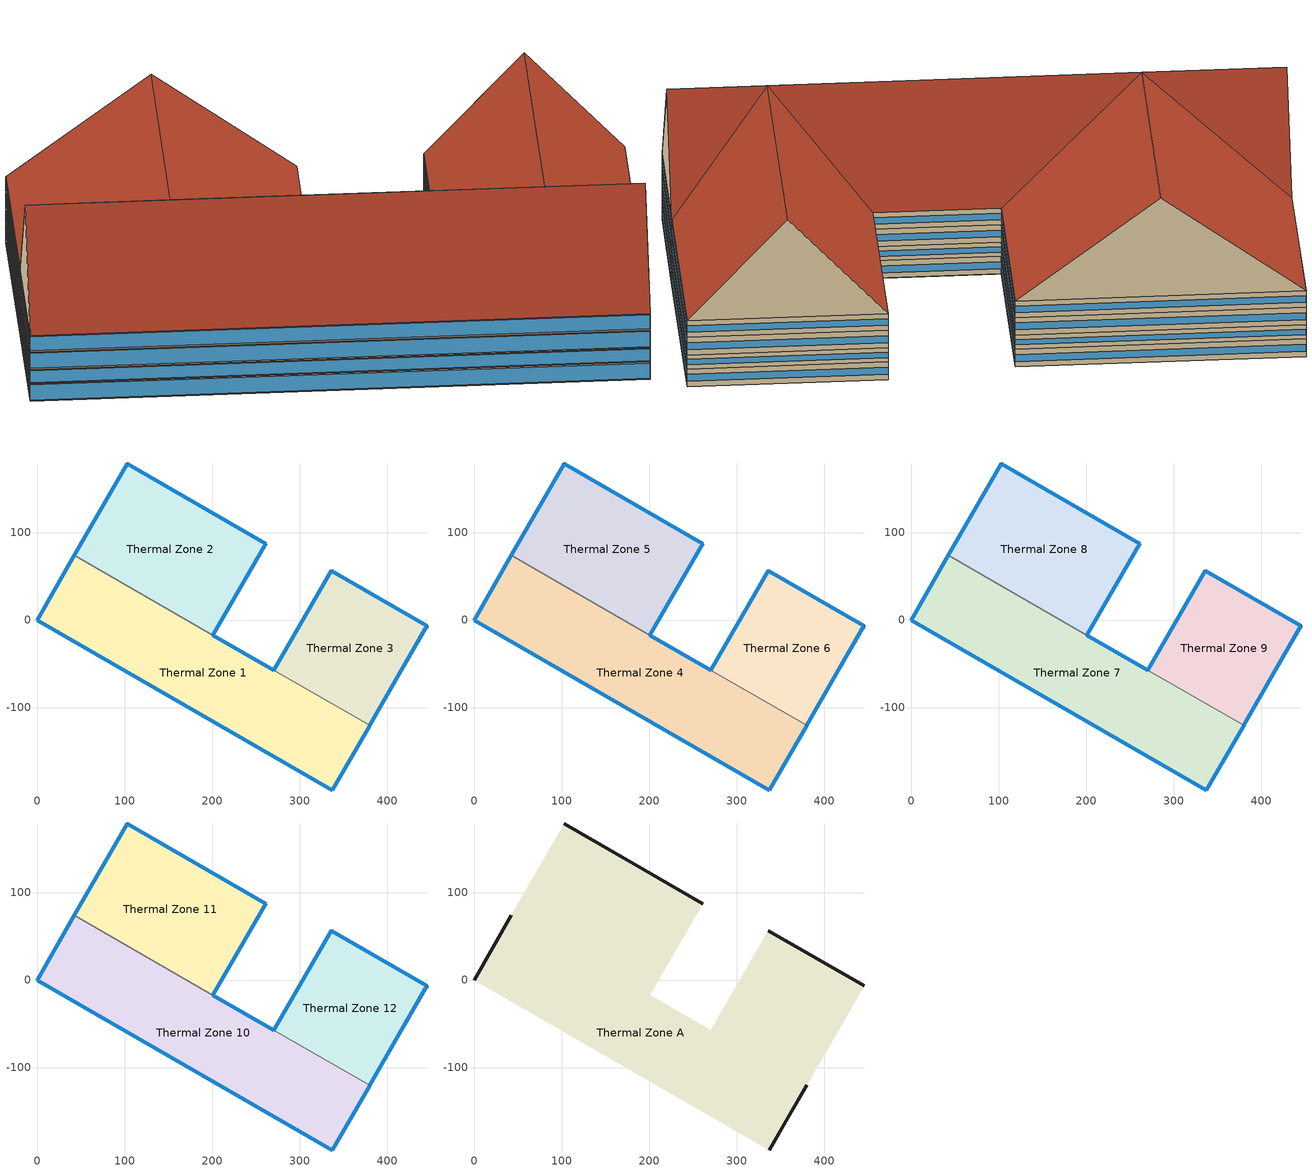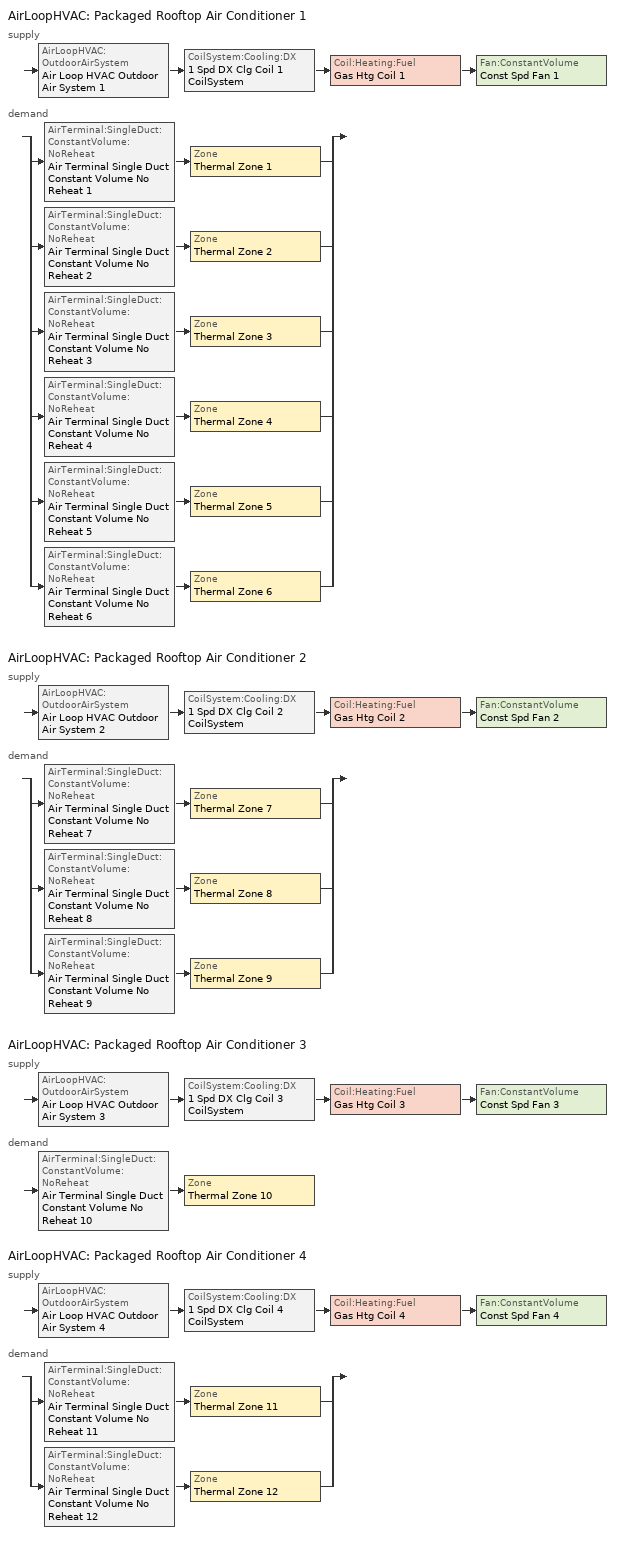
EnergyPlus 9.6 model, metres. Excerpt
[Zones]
Thermal Zone 1
 floor ground (ExtSlabCarpet): 0,0 337.17,-194.66 379.98,-120.52 42.81,74.15 z0
 wall outside (Ext Wall): 42.81,74.15 0,0 337.17,-194.66 379.98,-120.52 / 270.72,-57.44 201.01,-17.19 z0:12.61
 wall to Thermal Zone 2 (Interior Wall): 201.01,-17.19 42.81,74.15 z0:12.61
 wall to Thermal Zone 3 (Interior Wall): 379.98,-120.52 270.72,-57.44 z0:12.61
 window (Ext Window): 337.17,-194.66 379.97,-120.52 z4.35:8.26; 270.71,-57.43 201.02,-17.19 z3.85:8.76; 0.01,0 337.16,-194.66 z0.88:11.73; 42.8,74.14 0,0.01 z5.42:7.19
Thermal Zone 2
 floor ground (ExtSlabCarpet): 42.81,74.15 201.01,-17.19 261.4,87.41 103.2,178.75 z0
 wall outside (Ext Wall): 201.01,-17.19 261.4,87.41 103.2,178.75 42.81,74.15 z0:12.61
 window (Ext Window): 201.01,-17.18 261.39,87.4 z4.35:8.26; 261.39,87.42 103.21,178.74 z3.85:8.76; 103.19,178.74 42.81,74.16 z5.42:7.19
Thermal Zone 3
 floor ground (ExtSlabCarpet): 270.72,-57.44 379.98,-120.52 445.67,-6.74 336.41,56.34 z0
 wall outside (Ext Wall): 379.98,-120.52 445.67,-6.74 336.41,56.34 270.72,-57.44 z0:12.61
 window (Ext Window): 379.98,-120.51 445.66,-6.75 z4.35:8.26; 445.66,-6.73 336.42,56.34 z3.85:8.76; 336.41,56.33 270.73,-57.43 z5.42:7.19
Thermal Zone 4
 floor to Thermal Zone 1 (Interior Floor): 0,0 337.17,-194.66 379.98,-120.52 42.81,74.15 z12.61
 wall outside (Ext Wall): 42.81,74.15 0,0 337.17,-194.66 379.98,-120.52 / 270.72,-57.44 201.01,-17.19 z12.61:22.64
 wall to Thermal Zone 5 (Interior Wall): 201.01,-17.19 42.81,74.15 z12.61:22.64
 wall to Thermal Zone 6 (Interior Wall): 379.98,-120.52 270.72,-57.44 z12.61:22.64
 window (Ext Window): 337.17,-194.66 379.97,-120.52 z16.07:19.18; 270.71,-57.43 201.02,-17.19 z15.67:19.58; 0.01,0 337.16,-194.66 z13.31:21.94; 42.8,74.14 0,0.01 z16.92:18.33
Thermal Zone 5
 floor to Thermal Zone 2 (Interior Floor): 42.81,74.15 201.01,-17.19 261.4,87.41 103.2,178.75 z12.61
 wall outside (Ext Wall): 201.01,-17.19 261.4,87.41 103.2,178.75 42.81,74.15 z12.61:22.64
 window (Ext Window): 201.01,-17.18 261.39,87.4 z16.07:19.18; 261.39,87.42 103.21,178.74 z15.67:19.58; 103.19,178.74 42.81,74.16 z16.92:18.33
Thermal Zone 6
 floor to Thermal Zone 3 (Interior Floor): 270.72,-57.44 379.98,-120.52 445.67,-6.74 336.41,56.34 z12.61
 wall outside (Ext Wall): 379.98,-120.52 445.67,-6.74 336.41,56.34 270.72,-57.44 z12.61:22.64
 window (Ext Window): 379.98,-120.51 445.66,-6.75 z16.07:19.18; 445.66,-6.73 336.42,56.34 z15.67:19.58; 336.41,56.33 270.73,-57.43 z16.92:18.33
Thermal Zone 7
 floor to Thermal Zone 4 (Interior Floor): 0,0 337.17,-194.66 379.98,-120.52 42.81,74.15 z22.64
 wall outside (Ext Wall): 42.81,74.15 0,0 337.17,-194.66 379.98,-120.52 / 270.72,-57.44 201.01,-17.19 z22.64:35.32
 wall to Thermal Zone 8 (Interior Wall): 201.01,-17.19 42.81,74.15 z22.64:35.32
 wall to Thermal Zone 9 (Interior Wall): 379.98,-120.52 270.72,-57.44 z22.64:35.32
 window (Ext Window): 337.17,-194.66 379.97,-120.52 z27.01:30.95; 270.71,-57.43 201.02,-17.19 z26.51:31.45; 0.01,0 337.16,-194.66 z23.53:34.43; 42.8,74.14 0,0.01 z28.09:29.87
Thermal Zone 8
 floor to Thermal Zone 5 (Interior Floor): 42.81,74.15 201.01,-17.19 261.4,87.41 103.2,178.75 z22.64
 wall outside (Ext Wall): 201.01,-17.19 261.4,87.41 103.2,178.75 42.81,74.15 z22.64:35.32
 window (Ext Window): 201.01,-17.18 261.39,87.4 z27.01:30.95; 261.39,87.42 103.21,178.74 z26.51:31.45; 103.19,178.74 42.81,74.16 z28.09:29.87
Thermal Zone 9
 floor to Thermal Zone 6 (Interior Floor): 270.72,-57.44 379.98,-120.52 445.67,-6.74 336.41,56.34 z22.64
 wall outside (Ext Wall): 379.98,-120.52 445.67,-6.74 336.41,56.34 270.72,-57.44 z22.64:35.32
 window (Ext Window): 379.98,-120.51 445.66,-6.75 z27.01:30.95; 445.66,-6.73 336.42,56.34 z26.51:31.45; 336.41,56.33 270.73,-57.43 z28.09:29.87
Thermal Zone 10
 floor to Thermal Zone 7 (Interior Floor): 0,0 337.17,-194.66 379.98,-120.52 42.81,74.15 z35.32
 wall outside (Ext Wall): 42.81,74.15 0,0 337.17,-194.66 379.98,-120.52 / 270.72,-57.44 201.01,-17.19 z35.32:47.07
 wall to Thermal Zone 11 (Interior Wall): 201.01,-17.19 42.81,74.15 z35.32:47.07
 wall to Thermal Zone 12 (Interior Wall): 379.98,-120.52 270.72,-57.44 z35.32:47.07
 window (Ext Window): 337.17,-194.66 379.97,-120.52 z39.37:43.02; 270.71,-57.43 201.02,-17.19 z38.9:43.49; 0.01,0 337.16,-194.66 z36.14:46.25; 42.8,74.14 0,0.01 z40.37:42.02
Thermal Zone 11
 floor to Thermal Zone 8 (Interior Floor): 42.81,74.15 201.01,-17.19 261.4,87.41 103.2,178.75 z35.32
 wall outside (Ext Wall): 201.01,-17.19 261.4,87.41 103.2,178.75 42.81,74.15 z35.32:47.07
 window (Ext Window): 201.01,-17.18 261.39,87.4 z39.37:43.02; 261.39,87.42 103.21,178.74 z38.9:43.49; 103.19,178.74 42.81,74.16 z40.37:42.02
Thermal Zone 12
 floor to Thermal Zone 9 (Interior Floor): 270.72,-57.44 379.98,-120.52 445.67,-6.74 336.41,56.34 z35.32
 wall outside (Ext Wall): 379.98,-120.52 445.67,-6.74 336.41,56.34 270.72,-57.44 z35.32:47.07
 window (Ext Window): 379.98,-120.51 445.66,-6.75 z39.37:43.02; 445.66,-6.73 336.42,56.34 z38.9:43.49; 336.41,56.33 270.73,-57.43 z40.37:42.02
Thermal Zone A
 floor to Thermal Zone 10 (Interior Floor): 0,0 337.17,-194.66 379.98,-120.52 42.81,74.15 z47.07
 floor to Thermal Zone 11 (Interior Floor): 42.81,74.15 201.01,-17.19 261.4,87.41 103.2,178.75 z47.07
 floor to Thermal Zone 12 (Interior Floor): 270.72,-57.44 379.98,-120.52 445.67,-6.74 336.41,56.34 z47.07
 wall outside (Ext Wall): 337.17,-194.66,47.07 379.98,-120.52,47.07 358.57,-157.59,116.91; 0,0,47.07 21.4,37.07,116.91 42.81,74.15,47.07; 182.29,133.08,116.91 261.4,87.41,47.07 103.2,178.75,47.07; 336.41,56.34,47.07 391.04,24.8,116.91 445.67,-6.74,47.07
 roof outside (Ext Roof): 0,0,47.07 337.17,-194.66,47.07 358.57,-157.59,116.91 21.4,37.07,116.91; 21.4,37.07,116.91 100.5,-8.59,116.91 42.81,74.15,47.07; 303.95,-126.05,116.91 358.57,-157.59,116.91 379.98,-120.52,47.07; 100.5,-8.59,116.91 303.95,-126.05,116.91 270.72,-57.44,47.07 201.01,-17.19,47.07; 42.81,74.15,47.07 100.5,-8.59,116.91 182.29,133.08,116.91 103.2,178.75,47.07; 100.5,-8.59,116.91 201.01,-17.19,47.07 261.4,87.41,47.07 182.29,133.08,116.91; 270.72,-57.44,47.07 303.95,-126.05,116.91 391.04,24.8,116.91 336.41,56.34,47.07; 303.95,-126.05,116.91 379.98,-120.52,47.07 445.67,-6.74,47.07 391.04,24.8,116.91
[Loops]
AirLoopHVAC 'Packaged Rooftop Air Conditioner 1'
 supply: AirLoopHVAC:OutdoorAirSystem 'Air Loop HVAC Outdoor Air System 1' > CoilSystem:Cooling:DX '1 Spd DX Clg Coil 1 CoilSystem' > Coil:Heating:Fuel 'Gas Htg Coil 1' > Fan:ConstantVolume 'Const Spd Fan 1'
 demand: split
  | AirTerminal:SingleDuct:ConstantVolume:NoReheat 'Air Terminal Single Duct Constant Volume No Reheat 1' > Zone 'Thermal Zone 1'
  | AirTerminal:SingleDuct:ConstantVolume:NoReheat 'Air Terminal Single Duct Constant Volume No Reheat 2' > Zone 'Thermal Zone 2'
  | AirTerminal:SingleDuct:ConstantVolume:NoReheat 'Air Terminal Single Duct Constant Volume No Reheat 3' > Zone 'Thermal Zone 3'
  | AirTerminal:SingleDuct:ConstantVolume:NoReheat 'Air Terminal Single Duct Constant Volume No Reheat 4' > Zone 'Thermal Zone 4'
  | AirTerminal:SingleDuct:ConstantVolume:NoReheat 'Air Terminal Single Duct Constant Volume No Reheat 5' > Zone 'Thermal Zone 5'
  | AirTerminal:SingleDuct:ConstantVolume:NoReheat 'Air Terminal Single Duct Constant Volume No Reheat 6' > Zone 'Thermal Zone 6'
AirLoopHVAC 'Packaged Rooftop Air Conditioner 2'
 supply: AirLoopHVAC:OutdoorAirSystem 'Air Loop HVAC Outdoor Air System 2' > CoilSystem:Cooling:DX '1 Spd DX Clg Coil 2 CoilSystem' > Coil:Heating:Fuel 'Gas Htg Coil 2' > Fan:ConstantVolume 'Const Spd Fan 2'
 demand: split
  | AirTerminal:SingleDuct:ConstantVolume:NoReheat 'Air Terminal Single Duct Constant Volume No Reheat 7' > Zone 'Thermal Zone 7'
  | AirTerminal:SingleDuct:ConstantVolume:NoReheat 'Air Terminal Single Duct Constant Volume No Reheat 8' > Zone 'Thermal Zone 8'
  | AirTerminal:SingleDuct:ConstantVolume:NoReheat 'Air Terminal Single Duct Constant Volume No Reheat 9' > Zone 'Thermal Zone 9'
AirLoopHVAC 'Packaged Rooftop Air Conditioner 3'
 supply: AirLoopHVAC:OutdoorAirSystem 'Air Loop HVAC Outdoor Air System 3' > CoilSystem:Cooling:DX '1 Spd DX Clg Coil 3 CoilSystem' > Coil:Heating:Fuel 'Gas Htg Coil 3' > Fan:ConstantVolume 'Const Spd Fan 3'
 demand: AirTerminal:SingleDuct:ConstantVolume:NoReheat 'Air Terminal Single Duct Constant Volume No Reheat 10' > Zone 'Thermal Zone 10'
AirLoopHVAC 'Packaged Rooftop Air Conditioner 4'
 supply: AirLoopHVAC:OutdoorAirSystem 'Air Loop HVAC Outdoor Air System 4' > CoilSystem:Cooling:DX '1 Spd DX Clg Coil 4 CoilSystem' > Coil:Heating:Fuel 'Gas Htg Coil 4' > Fan:ConstantVolume 'Const Spd Fan 4'
 demand: split
  | AirTerminal:SingleDuct:ConstantVolume:NoReheat 'Air Terminal Single Duct Constant Volume No Reheat 11' > Zone 'Thermal Zone 11'
  | AirTerminal:SingleDuct:ConstantVolume:NoReheat 'Air Terminal Single Duct Constant Volume No Reheat 12' > Zone 'Thermal Zone 12'
[Building]
Building 1: North Axis {deg}=-0
[Site:Location]
Washington Dc Dulles IntL Ar: Latitude {deg}=38.98; Longitude {deg}=-77.47; Time Zone {hr}=-5; Elevation {m}=82
[SizingPeriod:DesignDay] Day of Month=21; Dry-Bulb Temperature Range Modifier Type=DefaultMultipliers; Barometric Pressure {Pa}=86790; Rain Indicator=No; Snow Indicator=No; Daylight Saving Time Indicator=No; Begin Environment Reset Mode=FullResetAtBeginEnvironment
Name | Month | Day Type | Maximum Dry-Bulb Temperature {C} | Daily Dry-Bulb Temperature Range {deltaC} | Humidity Condition Type | Wetbulb or DewPoint at Maximum Dry-Bulb {C} | Wind Speed {m/s} | Wind Direction {deg} | Solar Model Indicator | ASHRAE Clear Sky Optical Depth for Beam Irradiance (taub) | ASHRAE Clear Sky Optical Depth for Diffuse Irradiance (taud) | Enthalpy at Maximum Dry-Bulb {J/kg} | Sky Clearness
SALT-LAKE-CITY-IAP Ann Clg .4% Condns DB=>MWB | 7 | SummerDesignDay | 36.5 | 14.4 | Wetbulb | 17.1 | 5 | 340 | ASHRAETau | 0.339 | 2.366
SALT-LAKE-CITY-IAP Ann Clg .4% Condns DP=>MDB | 7 | SummerDesignDay | 22.5 | 14.4 | Dewpoint | 15.6 | 5 | 340 | ASHRAETau | 0.339 | 2.366
SALT-LAKE-CITY-IAP Ann Clg .4% Condns Enth=>MDB | 7 | SummerDesignDay | 30.8 | 14.4 | Enthalpy |  | 5 | 340 | ASHRAETau | 0.339 | 2.366 | 59300
SALT-LAKE-CITY-IAP Ann Clg .4% Condns WB=>MDB | 7 | SummerDesignDay | 31.2 | 14.4 | Wetbulb | 19 | 5 | 340 | ASHRAETau | 0.339 | 2.366
SALT-LAKE-CITY-IAP Ann Htg 99.6% Condns DB | 1 | WinterDesignDay | -12.4 | 0 | Wetbulb | -12.4 | 2.6 | 140 | ASHRAEClearSky |  |  |  | 0
SALT-LAKE-CITY-IAP Ann Htg Wind 99.6% Condns WS=>MCDB | 1 | WinterDesignDay | 6.8 | 0 | Wetbulb | 6.8 | 12.4 | 140 | ASHRAEClearSky |  |  |  | 0
SALT-LAKE-CITY-IAP Ann Hum_n 99.6% Condns DP=>MCDB | 1 | WinterDesignDay | -10.7 | 0 | Dewpoint | -16.2 | 2.6 | 140 | ASHRAEClearSky |  |  |  | 0
[Material] Thermal Absorptance=0.9
Name | Roughness | Thickness m | Conductivity W/m-K | Density kg/m3 | Specific Heat J/kg-K | Solar Absorptance | Visible Absorptance
wall concrete | MediumRough | 0.398 | 0.5 | 2243 | 837 | 0.65 | 0.65
roof concrete | MediumRough | 0.401 | 0.5 | 2243 | 837 | 0.65 | 0.65
Wall Insulation [37] | MediumRough | 0.0681 | 0.0432 | 91 | 837 | 0.5 | 0.5
Roof Insulation [25] | MediumRough | 0.263 | 0.049 | 265 | 836.8 | 0.7 | 0.7
F16 Acoustic tile | MediumSmooth | 0.0191 | 0.06 | 368 | 590 | 0.3 | 0.3
M11 100mm lightweight concrete | MediumRough | 0.1016 | 0.53 | 1280 | 840 | 0.5 | 0.5
MAT-CC05 4 HW CONCRETE | Rough | 0.1016 | 1.311 | 2240 | 836.8 | 0.85 | 0.85
G01a 19mm gypsum board | MediumSmooth | 0.019 | 0.16 | 800 | 1090 | 0.4 | 0.4
[Material:AirGap]
Name | Thermal Resistance m2-K/W
F04 Wall air space resistance | 0.15
F05 Ceiling air space resistance | 0.18
[Material:NoMass]
CP02 CARPET PAD: Roughness=Smooth; Thermal Resistance m2-K/W=0.1; Thermal Absorptance=0.9; Solar Absorptance=0.8; Visible Absorptance=0.8
[WindowMaterial:SimpleGlazingSystem]
Window Material Simple Glazing System: U-Factor W/m2-K=1.51; Solar Heat Gain Coefficient=0.25
[Construction]
Ext Roof: roof concrete, Roof Insulation [25]
Ext Wall: wall concrete, Wall Insulation [37]
Ext Window: Window Material Simple Glazing System
ExtSlabCarpet: MAT-CC05 4 HW CONCRETE, CP02 CARPET PAD
Interior Floor: F16 Acoustic tile, F05 Ceiling air space resistance, M11 100mm lightweight concrete
Interior Wall: G01a 19mm gypsum board, F04 Wall air space resistance, G01a 19mm gypsum board
[Zone]
Thermal Zone 1; Thermal Zone 2; Thermal Zone 3: 30, 0, 0, 0, , 1, , , , , , Yes
Thermal Zone 4; Thermal Zone 5; Thermal Zone 6: 30, 0, 0, 12.61, , 1, , , , , , Yes
Thermal Zone 7; Thermal Zone 8; Thermal Zone 9: 30, 0, 0, 22.64, , 1, , , , , , Yes
Thermal Zone 10; Thermal Zone 11; Thermal Zone 12: 30, 0, 0, 35.32, , 1, , , , , , Yes
Thermal Zone A: 30, 0, 0, 47.07, , 1, , , , , , No
[Controller:MechanicalVentilation] Availability Schedule=Always On Discrete; Demand Controlled Ventilation=No; System Outdoor Air Method=ZoneSum
Name | Zone or ZoneList Name 1 | Design Specification Outdoor Air Object Name 1 | Zone or ZoneList Name 2 | Design Specification Outdoor Air Object Name 2 | Zone or ZoneList Name 3 | Design Specification Outdoor Air Object Name 3 | Zone or ZoneList Name 4 | Design Specification Outdoor Air Object Name 4 | Zone or ZoneList Name 5 | Design Specification Outdoor Air Object Name 5 | Zone or ZoneList Name 6 | Design Specification Outdoor Air Object Name 6
Controller Mechanical Ventilation 1 | Thermal Zone 1 | Ventilation 1 | Thermal Zone 2 | Ventilation 2 | Thermal Zone 3 | Ventilation 3 | Thermal Zone 4 | Ventilation 4 | Thermal Zone 5 | Ventilation 5 | Thermal Zone 6 | Ventilation 6
Controller Mechanical Ventilation 2 | Thermal Zone 7 | Ventilation 7 | Thermal Zone 8 | Ventilation 8 | Thermal Zone 9 | Ventilation 9
Controller Mechanical Ventilation 3 | Thermal Zone 10 | Ventilation 10
Controller Mechanical Ventilation 4 | Thermal Zone 11 | Ventilation 11 | Thermal Zone 12 | Ventilation 12
[AirLoopHVAC] Design Supply Air Flow Rate m3/s=AutoSize; Design Return Air Flow Fraction of Supply Air Flow=1
Packaged Rooftop Air Conditioner 1; Packaged Rooftop Air Conditioner 2; Packaged Rooftop Air Conditioner 3; Packaged Rooftop Air Conditioner 4
[Sizing:System] Type of Load to Size On=Sensible; Design Outdoor Air Flow Rate m3/s=Autosize; Central Heating Maximum System Air Flow Ratio=0.3; Preheat Design Temperature C=7; Preheat Design Humidity Ratio kgWater/kgDryAir=0.008; Precool Design Temperature C=12.8; Precool Design Humidity Ratio kgWater/kgDryAir=0.008; Type of Zone Sum to Use=NonCoincident; 100% Outdoor Air in Cooling=Yes; 100% Outdoor Air in Heating=Yes; Central Cooling Design Supply Air Humidity Ratio kgWater/kgDryAir=0.0085; Central Heating Design Supply Air Humidity Ratio kgWater/kgDryAir=0.008; Cooling Supply Air Flow Rate Method=DesignDay; Cooling Supply Air Flow Rate m3/s=0; Cooling Supply Air Flow Rate Per Floor Area m3/s-m2=0.00996765; Cooling Fraction of Autosized Cooling Supply Air Flow Rate=1; Cooling Supply Air Flow Rate Per Unit Cooling Capacity m3/s-W=3.94755e-05; Heating Supply Air Flow Rate Method=DesignDay; Heating Supply Air Flow Rate m3/s=0; Heating Supply Air Flow Rate Per Floor Area m3/s-m2=0.00996765; Heating Fraction of Autosized Heating Supply Air Flow Rate=1; Heating Fraction of Autosized Cooling Supply Air Flow Rate=1; Heating Supply Air Flow Rate Per Unit Heating Capacity m3/s-W=3.15882e-05; System Outdoor Air Method=ZoneSum; Zone Maximum Outdoor Air Fraction dimensionless=1; Cooling Design Capacity Method=CoolingDesignCapacity; Cooling Design Capacity W=Autosize; Cooling Design Capacity Per Floor Area W/m2=234.7; Fraction of Autosized Cooling Design Capacity=1; Heating Design Capacity Method=HeatingDesignCapacity; Heating Design Capacity W=Autosize; Heating Design Capacity Per Floor Area W/m2=157; Fraction of Autosized Heating Design Capacity=1; Central Cooling Capacity Control Method=OnOff; Occupant Diversity=Autosize
Name | Central Cooling Design Supply Air Temperature C | Central Heating Design Supply Air Temperature C
Packaged Rooftop Air Conditioner 1 | 13.2 | 47.5
Packaged Rooftop Air Conditioner 2 | 18.7 | 41.9
Packaged Rooftop Air Conditioner 3 | 13 | 54.4
Packaged Rooftop Air Conditioner 4 | 18.2 | 42.2
[AvailabilityManager:Scheduled] Schedule=Always On Discrete
Packaged Rooftop Air Conditioner 1 Availability Manager; Air Loop HVAC Outdoor Air System 1 Availability Manager; Packaged Rooftop Air Conditioner 2 Availability Manager; Air Loop HVAC Outdoor Air System 2 Availability Manager; Packaged Rooftop Air Conditioner 3 Availability Manager; Air Loop HVAC Outdoor Air System 3 Availability Manager; Packaged Rooftop Air Conditioner 4 Availability Manager; Air Loop HVAC Outdoor Air System 4 Availability Manager
[Controller:OutdoorAir] Minimum Outdoor Air Flow Rate m3/s=0; Maximum Outdoor Air Flow Rate m3/s=Autosize; Economizer Control Action Type=ModulateFlow; Economizer Maximum Limit Dry-Bulb Temperature C=28; Economizer Maximum Limit Enthalpy J/kg=64000; Economizer Minimum Limit Dry-Bulb Temperature C=-100; Lockout Type=NoLockout; Minimum Limit Type=FixedMinimum; High Humidity Control=No; Control High Indoor Humidity Based on Outdoor Humidity Ratio=Yes; Heat Recovery Bypass Control Type=BypassWhenWithinEconomizerLimits
Name | Economizer Control Type | Mechanical Ventilation Controller
Controller Outdoor Air 1 | DifferentialEnthalpy | Controller Mechanical Ventilation 1
Controller Outdoor Air 2 | DifferentialEnthalpy | Controller Mechanical Ventilation 2
Controller Outdoor Air 3 | DifferentialDryBulb | Controller Mechanical Ventilation 3
Controller Outdoor Air 4 | NoEconomizer | Controller Mechanical Ventilation 4
[SetpointManager:MixedAir] Control Variable=Temperature
Name | Setpoint Node or NodeList
Node Air Deck Mixed 1 OS Default SPM | Node Air Deck Mixed 1
Node Air Deck Cooling 1 OS Default SPM | Node Air Deck Cooling 1
Node Air Deck Heating 1 OS Default SPM | Node Air Deck Heating 1
Node Air Deck Mixed 2 OS Default SPM | Node Air Deck Mixed 2
Node Air Deck Cooling 2 OS Default SPM | Node Air Deck Cooling 2
Node Air Deck Heating 2 OS Default SPM | Node Air Deck Heating 2
Node Air Deck Mixed 3 OS Default SPM | Node Air Deck Mixed 3
Node Air Deck Cooling 3 OS Default SPM | Node Air Deck Cooling 3
Node Air Deck Heating 3 OS Default SPM | Node Air Deck Heating 3
Node Air Deck Mixed 4 OS Default SPM | Node Air Deck Mixed 4
Node Air Deck Cooling 4 OS Default SPM | Node Air Deck Cooling 4
Node Air Deck Heating 4 OS Default SPM | Node Air Deck Heating 4
[CoilSystem:Cooling:DX] Availability Schedule=Always On Discrete hvac_library
Name | Cooling Coil
1 Spd DX Clg Coil 1 CoilSystem | 1 Spd DX Clg Coil 1
1 Spd DX Clg Coil 2 CoilSystem | 1 Spd DX Clg Coil 2
1 Spd DX Clg Coil 3 CoilSystem | 1 Spd DX Clg Coil 3
1 Spd DX Clg Coil 4 CoilSystem | 1 Spd DX Clg Coil 4
[Coil:Cooling:DX:SingleSpeed] Availability Schedule=Always On Discrete hvac_library; Gross Rated Total Cooling Capacity W=Autosize; Gross Rated Sensible Heat Ratio=Autosize; Rated Air Flow Rate m3/s=Autosize; Rated Evaporator Fan Power Per Volume Flow Rate W/(m3/s)=773.3; Total Cooling Capacity Function of Temperature Curve=OS:Curve:Biquadratic 1; Total Cooling Capacity Function of Flow Fraction Curve=OS:Curve:Quadratic 1; Energy Input Ratio Function of Temperature Curve=OS:Curve:Biquadratic 2; Energy Input Ratio Function of Flow Fraction Curve=OS:Curve:Quadratic 2; Part Load Fraction Correlation Curve=OS:Curve:Quadratic 3; Minimum Outdoor Dry-Bulb Temperature for Compressor Operation C=-25; Condenser Type=AirCooled; Evaporative Condenser Effectiveness=0; Evaporative Condenser Air Flow Rate m3/s=Autosize; Evaporative Condenser Pump Rated Power Consumption W=Autosize; Crankcase Heater Capacity W=0; Maximum Outdoor Dry-Bulb Temperature for Crankcase Heater Operation C=0; Basin Heater Capacity W/K=0; Basin Heater Setpoint Temperature C=10
Name | Gross Rated Cooling COP W/W
1 Spd DX Clg Coil 1 | 3.61
1 Spd DX Clg Coil 2 | 3.55
1 Spd DX Clg Coil 3 | 4.22
1 Spd DX Clg Coil 4 | 4.04
[Coil:Heating:Fuel] Availability Schedule=Always On Discrete hvac_library; Parasitic Electric Load W=0; Parasitic Fuel Load W=0
Name | Fuel Type | Burner Efficiency | Nominal Capacity W
Gas Htg Coil 1 | Coal | 0.84 | 4599
Gas Htg Coil 2 | Coal | 0.82 | 49254
Gas Htg Coil 3 | NaturalGas | 0.72 | Autosize
Gas Htg Coil 4 | NaturalGas | 0.89 | Autosize
[Fan:ConstantVolume] Availability Schedule=Always On Discrete; Motor Efficiency=0.9; Motor In Airstream Fraction=1
Name | Fan Total Efficiency | Pressure Rise Pa | Maximum Flow Rate m3/s
Const Spd Fan 1 | 0.62 | 862 | Autosize
Const Spd Fan 2 | 0.85 | 346 | 138.49
Const Spd Fan 3 | 0.87 | 1707 | 89.2
Const Spd Fan 4 | 0.78 | 1668 | Autosize
[SetpointManager:Scheduled] Control Variable=Temperature
Name | Schedule | Setpoint Node or NodeList
Setpoint Manager Scheduled Air Duck 1 | Deck_Temperature 1 | Node Air Deck Supply 1
Setpoint Manager Scheduled Air Duck 2 | Deck_Temperature 2 | Node Air Deck Supply 2
Setpoint Manager Scheduled Air Duck 3 | Deck_Temperature 3 | Node Air Deck Supply 3
Setpoint Manager Scheduled Air Duck 4 | Deck_Temperature 4 | Node Air Deck Supply 4
[ZoneControl:Thermostat] Temperature Difference Between Cutout And Setpoint deltaC=0
Name | Zone or ZoneList | Control Type Schedule | Control 1
Thermal Zone 1 Thermostat | Thermal Zone 1 | Thermal Zone 1 Thermostat Schedule | Thermostat Setpoint Dual Setpoint 1
Thermal Zone 2 Thermostat | Thermal Zone 2 | Thermal Zone 2 Thermostat Schedule | Thermostat Setpoint Dual Setpoint 2
Thermal Zone 3 Thermostat | Thermal Zone 3 | Thermal Zone 3 Thermostat Schedule | Thermostat Setpoint Dual Setpoint 3
Thermal Zone 4 Thermostat | Thermal Zone 4 | Thermal Zone 4 Thermostat Schedule | Thermostat Setpoint Dual Setpoint 4
Thermal Zone 5 Thermostat | Thermal Zone 5 | Thermal Zone 5 Thermostat Schedule | Thermostat Setpoint Dual Setpoint 5
Thermal Zone 6 Thermostat | Thermal Zone 6 | Thermal Zone 6 Thermostat Schedule | Thermostat Setpoint Dual Setpoint 6
Thermal Zone 7 Thermostat | Thermal Zone 7 | Thermal Zone 7 Thermostat Schedule | Thermostat Setpoint Dual Setpoint 7
Thermal Zone 8 Thermostat | Thermal Zone 8 | Thermal Zone 8 Thermostat Schedule | Thermostat Setpoint Dual Setpoint 8
Thermal Zone 9 Thermostat | Thermal Zone 9 | Thermal Zone 9 Thermostat Schedule | Thermostat Setpoint Dual Setpoint 9
Thermal Zone 10 Thermostat | Thermal Zone 10 | Thermal Zone 10 Thermostat Schedule | Thermostat Setpoint Dual Setpoint 10
Thermal Zone 11 Thermostat | Thermal Zone 11 | Thermal Zone 11 Thermostat Schedule | Thermostat Setpoint Dual Setpoint 11
Thermal Zone 12 Thermostat | Thermal Zone 12 | Thermal Zone 12 Thermostat Schedule | Thermostat Setpoint Dual Setpoint 12
[ThermostatSetpoint:DualSetpoint]
Name | Heating Setpoint Temperature Schedule | Cooling Setpoint Temperature Schedule
Thermostat Setpoint Dual Setpoint 1 | HtgSetp 1 | ClgSetp 1
Thermostat Setpoint Dual Setpoint 2 | HtgSetp 2 | ClgSetp 2
Thermostat Setpoint Dual Setpoint 3 | HtgSetp 3 | ClgSetp 3
Thermostat Setpoint Dual Setpoint 4 | HtgSetp 4 | ClgSetp 4
Thermostat Setpoint Dual Setpoint 5 | HtgSetp 5 | ClgSetp 5
Thermostat Setpoint Dual Setpoint 6 | HtgSetp 6 | ClgSetp 6
Thermostat Setpoint Dual Setpoint 7 | HtgSetp 7 | ClgSetp 7
Thermostat Setpoint Dual Setpoint 8 | HtgSetp 8 | ClgSetp 8
Thermostat Setpoint Dual Setpoint 9 | HtgSetp 9 | ClgSetp 9
Thermostat Setpoint Dual Setpoint 10 | HtgSetp 10 | ClgSetp 10
Thermostat Setpoint Dual Setpoint 11 | HtgSetp 11 | ClgSetp 11
Thermostat Setpoint Dual Setpoint 12 | HtgSetp 12 | ClgSetp 12
[AirTerminal:SingleDuct:ConstantVolume:NoReheat] Availability Schedule=Always On Discrete; Maximum Air Flow Rate m3/s=AutoSize
Air Terminal Single Duct Constant Volume No Reheat 1; Air Terminal Single Duct Constant Volume No Reheat 2; Air Terminal Single Duct Constant Volume No Reheat 3; Air Terminal Single Duct Constant Volume No Reheat 4; Air Terminal Single Duct Constant Volume No Reheat 5; Air Terminal Single Duct Constant Volume No Reheat 6; Air Terminal Single Duct Constant Volume No Reheat 7; Air Terminal Single Duct Constant Volume No Reheat 8; Air Terminal Single Duct Constant Volume No Reheat 9; Air Terminal Single Duct Constant Volume No Reheat 10; Air Terminal Single Duct Constant Volume No Reheat 11; Air Terminal Single Duct Constant Volume No Reheat 12
[Zone equipment]
Thermal Zone 1: Air Terminal Single Duct Constant Volume No Reheat 1
Thermal Zone 2: Air Terminal Single Duct Constant Volume No Reheat 2
Thermal Zone 3: Air Terminal Single Duct Constant Volume No Reheat 3
Thermal Zone 4: Air Terminal Single Duct Constant Volume No Reheat 4
Thermal Zone 5: Air Terminal Single Duct Constant Volume No Reheat 5
Thermal Zone 6: Air Terminal Single Duct Constant Volume No Reheat 6
Thermal Zone 7: Air Terminal Single Duct Constant Volume No Reheat 7
Thermal Zone 8: Air Terminal Single Duct Constant Volume No Reheat 8
Thermal Zone 9: Air Terminal Single Duct Constant Volume No Reheat 9
Thermal Zone 10: Air Terminal Single Duct Constant Volume No Reheat 10
Thermal Zone 11: Air Terminal Single Duct Constant Volume No Reheat 11
Thermal Zone 12: Air Terminal Single Duct Constant Volume No Reheat 12
[Sizing:Zone] Zone Cooling Design Supply Air Temperature Input Method=SupplyAirTemperature; Zone Cooling Design Supply Air Temperature Difference deltaC=11.11; Zone Heating Design Supply Air Temperature Input Method=SupplyAirTemperature; Zone Heating Design Supply Air Temperature Difference deltaC=11.11; Zone Cooling Design Supply Air Humidity Ratio kgWater/kgDryAir=0.0085; Zone Heating Design Supply Air Humidity Ratio kgWater/kgDryAir=0.008; Cooling Design Air Flow Method=DesignDay; Cooling Design Air Flow Rate m3/s=0; Cooling Minimum Air Flow per Zone Floor Area m3/s-m2=0.000762; Cooling Minimum Air Flow m3/s=0; Cooling Minimum Air Flow Fraction=0; Heating Design Air Flow Method=DesignDay; Heating Design Air Flow Rate m3/s=0; Heating Maximum Air Flow per Zone Floor Area m3/s-m2=0.002032; Heating Maximum Air Flow m3/s=0.141576; Heating Maximum Air Flow Fraction=0.3; Account for Dedicated Outdoor Air System=No
Name | Zone Cooling Design Supply Air Temperature C | Zone Heating Design Supply Air Temperature C | Design Specification Outdoor Air Object
Thermal Zone 1 | 13.2 | 47.5 | Ventilation 1
Thermal Zone 2 | 13.2 | 47.5 | Ventilation 2
Thermal Zone 3 | 13.2 | 47.5 | Ventilation 3
Thermal Zone 4 | 13.2 | 47.5 | Ventilation 4
Thermal Zone 5 | 13.2 | 47.5 | Ventilation 5
Thermal Zone 6 | 13.2 | 47.5 | Ventilation 6
Thermal Zone 7 | 18.7 | 41.9 | Ventilation 7
Thermal Zone 8 | 18.7 | 41.9 | Ventilation 8
Thermal Zone 9 | 18.7 | 41.9 | Ventilation 9
Thermal Zone 10 | 13 | 54.4 | Ventilation 10
Thermal Zone 11 | 18.2 | 42.2 | Ventilation 11
Thermal Zone 12 | 18.2 | 42.2 | Ventilation 12
[DesignSpecification:OutdoorAir] Outdoor Air Method=Sum; Outdoor Air Flow per Person m3/s-person=0; Outdoor Air Flow per Zone Floor Area m3/s-m2=0; Outdoor Air Flow per Zone m3/s=0
Name | Outdoor Air Flow Air Changes per Hour 1/hr
Ventilation 1; Ventilation 2; Ventilation 3; Ventilation 4; Ventilation 5; Ventilation 6 | 3.01
Ventilation 7; Ventilation 8; Ventilation 9 | 1.46
Ventilation 10 | 0.79
Ventilation 11; Ventilation 12 | 3.29
[Schedule:Day:Interval]
HtgSetp Summer Design Day 1; HtgSetp Summer Design Day 2; HtgSetp Summer Design Day 3; HtgSetp Summer Design Day 4; HtgSetp Summer Design Day 5; HtgSetp Summer Design Day 6; HtgSetp Summer Design Day 7; HtgSetp Summer Design Day 8; HtgSetp Summer Design Day 9; HtgSetp Summer Design Day 10; HtgSetp Summer Design Day 11; HtgSetp Summer Design Day 12: No, 24:00, 15.6
HtgSetp Winter Design Day 1; HtgSetp Winter Design Day 2; HtgSetp Winter Design Day 3; HtgSetp Winter Design Day 4; HtgSetp Winter Design Day 5; HtgSetp Winter Design Day 6; HtgSetp Winter Design Day 7; HtgSetp Winter Design Day 8; HtgSetp Winter Design Day 9; HtgSetp Winter Design Day 10; HtgSetp Winter Design Day 11; HtgSetp Winter Design Day 12: No, 24:00, 21
ClgSetp Summer Design Day 1; ClgSetp Summer Design Day 2; ClgSetp Summer Design Day 3; ClgSetp Summer Design Day 4; ClgSetp Summer Design Day 5; ClgSetp Summer Design Day 6; ClgSetp Summer Design Day 7; ClgSetp Summer Design Day 8; ClgSetp Summer Design Day 9; ClgSetp Summer Design Day 10; ClgSetp Summer Design Day 11; ClgSetp Summer Design Day 12: No, 06:00, 26.7, 22:00, 24, 24:00, 26.7
ClgSetp Winter Design Day 1; ClgSetp Winter Design Day 2; ClgSetp Winter Design Day 3; ClgSetp Winter Design Day 4; ClgSetp Winter Design Day 5; ClgSetp Winter Design Day 6; ClgSetp Winter Design Day 7; ClgSetp Winter Design Day 8; ClgSetp Winter Design Day 9; ClgSetp Winter Design Day 10; ClgSetp Winter Design Day 11; ClgSetp Winter Design Day 12: No, 24:00, 26.7
ClgSetp Default Schedule 1; ClgSetp Default Schedule 2; ClgSetp Default Schedule 3; ClgSetp Default Schedule 4: Temperature 37, No, 01:00, 28.3, 02:00, 28.3, 03:00, 28.3, 04:00, 28.3, 05:00, 28.3, 06:00, 28.3, 07:00, 28.3, 08:00, 28.3, 09:00, 26.2, 10:00, 26.2, 11:00, 26.2, 12:00, 26.2, 13:00, 26.2, 14:00, 26.2, 15:00, 26.2, 16:00, 26.2, 17:00, 26.2, 18:00, 26.2, 19:00, 28.3, 20:00, 28.3, 21:00, 28.3, 22:00, 28.3, 23:00, 28.3, 24:00, 28.3
HtgSetp Default Schedule 1; HtgSetp Default Schedule 2; HtgSetp Default Schedule 3; HtgSetp Default Schedule 4: Temperature 36, No, 01:00, 22.1, 02:00, 22.1, 03:00, 22.1, 04:00, 22.1, 05:00, 22.1, 06:00, 22.1, 07:00, 22.1, 08:00, 22.1, 09:00, 20.3, 10:00, 20.3, 11:00, 20.3, 12:00, 20.3, 13:00, 20.3, 14:00, 20.3, 15:00, 20.3, 16:00, 20.3, 17:00, 20.3, 18:00, 20.3, 19:00, 22.1, 20:00, 22.1, 21:00, 22.1, 22:00, 22.1, 23:00, 22.1, 24:00, 22.1
ClgSetp Default Schedule 5; ClgSetp Default Schedule 6; ClgSetp Default Schedule 7; ClgSetp Default Schedule 8: Temperature 37, No, 01:00, 28.4, 02:00, 28.4, 03:00, 28.4, 04:00, 28.4, 05:00, 28.4, 06:00, 28.4, 07:00, 28.4, 08:00, 28.4, 09:00, 24.2, 10:00, 24.2, 11:00, 24.2, 12:00, 24.2, 13:00, 24.2, 14:00, 24.2, 15:00, 28.4, 16:00, 28.4, 17:00, 28.4, 18:00, 28.4, 19:00, 28.4, 20:00, 28.4, 21:00, 28.4, 22:00, 28.4, 23:00, 28.4, 24:00, 28.4
HtgSetp Default Schedule 5; HtgSetp Default Schedule 6; HtgSetp Default Schedule 7; HtgSetp Default Schedule 8: Temperature 36, No, 01:00, 23.1, 02:00, 23.1, 03:00, 23.1, 04:00, 23.1, 05:00, 23.1, 06:00, 23.1, 07:00, 23.1, 08:00, 23.1, 09:00, 21.9, 10:00, 21.9, 11:00, 21.9, 12:00, 21.9, 13:00, 21.9, 14:00, 21.9, 15:00, 23.1, 16:00, 23.1, 17:00, 23.1, 18:00, 23.1, 19:00, 23.1, 20:00, 23.1, 21:00, 23.1, 22:00, 23.1, 23:00, 23.1, 24:00, 23.1
ClgSetp Default Schedule 9; ClgSetp Default Schedule 10; ClgSetp Default Schedule 11; ClgSetp Default Schedule 12: Temperature 37, No, 01:00, 28.7, 02:00, 28.7, 03:00, 28.7, 04:00, 28.7, 05:00, 28.7, 06:00, 28.7, 07:00, 25.7, 08:00, 25.7, 09:00, 25.7, 10:00, 25.7, 11:00, 25.7, 12:00, 25.7, 13:00, 25.7, 14:00, 25.7, 15:00, 25.7, 16:00, 25.7, 17:00, 25.7, 18:00, 25.7, 19:00, 25.7, 20:00, 25.7, 21:00, 28.7, 22:00, 28.7, 23:00, 28.7, 24:00, 28.7
HtgSetp Default Schedule 9; HtgSetp Default Schedule 10; HtgSetp Default Schedule 11; HtgSetp Default Schedule 12: Temperature 36, No, 01:00, 22.2, 02:00, 22.2, 03:00, 22.2, 04:00, 22.2, 05:00, 22.2, 06:00, 22.2, 07:00, 19, 08:00, 19, 09:00, 19, 10:00, 19, 11:00, 19, 12:00, 19, 13:00, 19, 14:00, 19, 15:00, 19, 16:00, 19, 17:00, 19, 18:00, 19, 19:00, 19, 20:00, 19, 21:00, 22.2, 22:00, 22.2, 23:00, 22.2, 24:00, 22.2
Deck_Temperature_Default 1; Deck_Temperature_Summer_Design_Day 1; Deck_Temperature_Winter_Design_Day 1: No, 24:00, 13.2
Deck_Temperature_Default 2; Deck_Temperature_Summer_Design_Day 2; Deck_Temperature_Winter_Design_Day 2: No, 24:00, 18.7
Deck_Temperature_Default 3; Deck_Temperature_Summer_Design_Day 3; Deck_Temperature_Winter_Design_Day 3: No, 24:00, 13
Deck_Temperature_Default 4; Deck_Temperature_Summer_Design_Day 4; Deck_Temperature_Winter_Design_Day 4: No, 24:00, 18.2
[Schedule:Week:Daily]
HtgSetp 1 Week Rule - Jan1-Dec31: HtgSetp Default Schedule 1, HtgSetp Default Schedule 1, HtgSetp Default Schedule 1, HtgSetp Default Schedule 1, HtgSetp Default Schedule 1, HtgSetp Default Schedule 1, HtgSetp Default Schedule 1, HtgSetp Default Schedule 1, HtgSetp Summer Design Day 1, HtgSetp Winter Design Day 1, HtgSetp Default Schedule 1, HtgSetp Default Schedule 1
ClgSetp 1 Week Rule - Jan1-Dec31: ClgSetp Default Schedule 1, ClgSetp Default Schedule 1, ClgSetp Default Schedule 1, ClgSetp Default Schedule 1, ClgSetp Default Schedule 1, ClgSetp Default Schedule 1, ClgSetp Default Schedule 1, ClgSetp Default Schedule 1, ClgSetp Summer Design Day 1, ClgSetp Winter Design Day 1, ClgSetp Default Schedule 1, ClgSetp Default Schedule 1
HtgSetp 2 Week Rule - Jan1-Dec31: HtgSetp Default Schedule 2, HtgSetp Default Schedule 2, HtgSetp Default Schedule 2, HtgSetp Default Schedule 2, HtgSetp Default Schedule 2, HtgSetp Default Schedule 2, HtgSetp Default Schedule 2, HtgSetp Default Schedule 2, HtgSetp Summer Design Day 2, HtgSetp Winter Design Day 2, HtgSetp Default Schedule 2, HtgSetp Default Schedule 2
ClgSetp 2 Week Rule - Jan1-Dec31: ClgSetp Default Schedule 2, ClgSetp Default Schedule 2, ClgSetp Default Schedule 2, ClgSetp Default Schedule 2, ClgSetp Default Schedule 2, ClgSetp Default Schedule 2, ClgSetp Default Schedule 2, ClgSetp Default Schedule 2, ClgSetp Summer Design Day 2, ClgSetp Winter Design Day 2, ClgSetp Default Schedule 2, ClgSetp Default Schedule 2
HtgSetp 3 Week Rule - Jan1-Dec31: HtgSetp Default Schedule 3, HtgSetp Default Schedule 3, HtgSetp Default Schedule 3, HtgSetp Default Schedule 3, HtgSetp Default Schedule 3, HtgSetp Default Schedule 3, HtgSetp Default Schedule 3, HtgSetp Default Schedule 3, HtgSetp Summer Design Day 3, HtgSetp Winter Design Day 3, HtgSetp Default Schedule 3, HtgSetp Default Schedule 3
ClgSetp 3 Week Rule - Jan1-Dec31: ClgSetp Default Schedule 3, ClgSetp Default Schedule 3, ClgSetp Default Schedule 3, ClgSetp Default Schedule 3, ClgSetp Default Schedule 3, ClgSetp Default Schedule 3, ClgSetp Default Schedule 3, ClgSetp Default Schedule 3, ClgSetp Summer Design Day 3, ClgSetp Winter Design Day 3, ClgSetp Default Schedule 3, ClgSetp Default Schedule 3
HtgSetp 4 Week Rule - Jan1-Dec31: HtgSetp Default Schedule 4, HtgSetp Default Schedule 4, HtgSetp Default Schedule 4, HtgSetp Default Schedule 4, HtgSetp Default Schedule 4, HtgSetp Default Schedule 4, HtgSetp Default Schedule 4, HtgSetp Default Schedule 4, HtgSetp Summer Design Day 4, HtgSetp Winter Design Day 4, HtgSetp Default Schedule 4, HtgSetp Default Schedule 4
ClgSetp 4 Week Rule - Jan1-Dec31: ClgSetp Default Schedule 4, ClgSetp Default Schedule 4, ClgSetp Default Schedule 4, ClgSetp Default Schedule 4, ClgSetp Default Schedule 4, ClgSetp Default Schedule 4, ClgSetp Default Schedule 4, ClgSetp Default Schedule 4, ClgSetp Summer Design Day 4, ClgSetp Winter Design Day 4, ClgSetp Default Schedule 4, ClgSetp Default Schedule 4
HtgSetp 5 Week Rule - Jan1-Dec31: HtgSetp Default Schedule 5, HtgSetp Default Schedule 5, HtgSetp Default Schedule 5, HtgSetp Default Schedule 5, HtgSetp Default Schedule 5, HtgSetp Default Schedule 5, HtgSetp Default Schedule 5, HtgSetp Default Schedule 5, HtgSetp Summer Design Day 5, HtgSetp Winter Design Day 5, HtgSetp Default Schedule 5, HtgSetp Default Schedule 5
ClgSetp 5 Week Rule - Jan1-Dec31: ClgSetp Default Schedule 5, ClgSetp Default Schedule 5, ClgSetp Default Schedule 5, ClgSetp Default Schedule 5, ClgSetp Default Schedule 5, ClgSetp Default Schedule 5, ClgSetp Default Schedule 5, ClgSetp Default Schedule 5, ClgSetp Summer Design Day 5, ClgSetp Winter Design Day 5, ClgSetp Default Schedule 5, ClgSetp Default Schedule 5
HtgSetp 6 Week Rule - Jan1-Dec31: HtgSetp Default Schedule 6, HtgSetp Default Schedule 6, HtgSetp Default Schedule 6, HtgSetp Default Schedule 6, HtgSetp Default Schedule 6, HtgSetp Default Schedule 6, HtgSetp Default Schedule 6, HtgSetp Default Schedule 6, HtgSetp Summer Design Day 6, HtgSetp Winter Design Day 6, HtgSetp Default Schedule 6, HtgSetp Default Schedule 6
ClgSetp 6 Week Rule - Jan1-Dec31: ClgSetp Default Schedule 6, ClgSetp Default Schedule 6, ClgSetp Default Schedule 6, ClgSetp Default Schedule 6, ClgSetp Default Schedule 6, ClgSetp Default Schedule 6, ClgSetp Default Schedule 6, ClgSetp Default Schedule 6, ClgSetp Summer Design Day 6, ClgSetp Winter Design Day 6, ClgSetp Default Schedule 6, ClgSetp Default Schedule 6
HtgSetp 7 Week Rule - Jan1-Dec31: HtgSetp Default Schedule 7, HtgSetp Default Schedule 7, HtgSetp Default Schedule 7, HtgSetp Default Schedule 7, HtgSetp Default Schedule 7, HtgSetp Default Schedule 7, HtgSetp Default Schedule 7, HtgSetp Default Schedule 7, HtgSetp Summer Design Day 7, HtgSetp Winter Design Day 7, HtgSetp Default Schedule 7, HtgSetp Default Schedule 7
ClgSetp 7 Week Rule - Jan1-Dec31: ClgSetp Default Schedule 7, ClgSetp Default Schedule 7, ClgSetp Default Schedule 7, ClgSetp Default Schedule 7, ClgSetp Default Schedule 7, ClgSetp Default Schedule 7, ClgSetp Default Schedule 7, ClgSetp Default Schedule 7, ClgSetp Summer Design Day 7, ClgSetp Winter Design Day 7, ClgSetp Default Schedule 7, ClgSetp Default Schedule 7
HtgSetp 8 Week Rule - Jan1-Dec31: HtgSetp Default Schedule 8, HtgSetp Default Schedule 8, HtgSetp Default Schedule 8, HtgSetp Default Schedule 8, HtgSetp Default Schedule 8, HtgSetp Default Schedule 8, HtgSetp Default Schedule 8, HtgSetp Default Schedule 8, HtgSetp Summer Design Day 8, HtgSetp Winter Design Day 8, HtgSetp Default Schedule 8, HtgSetp Default Schedule 8
ClgSetp 8 Week Rule - Jan1-Dec31: ClgSetp Default Schedule 8, ClgSetp Default Schedule 8, ClgSetp Default Schedule 8, ClgSetp Default Schedule 8, ClgSetp Default Schedule 8, ClgSetp Default Schedule 8, ClgSetp Default Schedule 8, ClgSetp Default Schedule 8, ClgSetp Summer Design Day 8, ClgSetp Winter Design Day 8, ClgSetp Default Schedule 8, ClgSetp Default Schedule 8
HtgSetp 9 Week Rule - Jan1-Dec31: HtgSetp Default Schedule 9, HtgSetp Default Schedule 9, HtgSetp Default Schedule 9, HtgSetp Default Schedule 9, HtgSetp Default Schedule 9, HtgSetp Default Schedule 9, HtgSetp Default Schedule 9, HtgSetp Default Schedule 9, HtgSetp Summer Design Day 9, HtgSetp Winter Design Day 9, HtgSetp Default Schedule 9, HtgSetp Default Schedule 9
ClgSetp 9 Week Rule - Jan1-Dec31: ClgSetp Default Schedule 9, ClgSetp Default Schedule 9, ClgSetp Default Schedule 9, ClgSetp Default Schedule 9, ClgSetp Default Schedule 9, ClgSetp Default Schedule 9, ClgSetp Default Schedule 9, ClgSetp Default Schedule 9, ClgSetp Summer Design Day 9, ClgSetp Winter Design Day 9, ClgSetp Default Schedule 9, ClgSetp Default Schedule 9
HtgSetp 10 Week Rule - Jan1-Dec31: HtgSetp Default Schedule 10, HtgSetp Default Schedule 10, HtgSetp Default Schedule 10, HtgSetp Default Schedule 10, HtgSetp Default Schedule 10, HtgSetp Default Schedule 10, HtgSetp Default Schedule 10, HtgSetp Default Schedule 10, HtgSetp Summer Design Day 10, HtgSetp Winter Design Day 10, HtgSetp Default Schedule 10, HtgSetp Default Schedule 10
ClgSetp 10 Week Rule - Jan1-Dec31: ClgSetp Default Schedule 10, ClgSetp Default Schedule 10, ClgSetp Default Schedule 10, ClgSetp Default Schedule 10, ClgSetp Default Schedule 10, ClgSetp Default Schedule 10, ClgSetp Default Schedule 10, ClgSetp Default Schedule 10, ClgSetp Summer Design Day 10, ClgSetp Winter Design Day 10, ClgSetp Default Schedule 10, ClgSetp Default Schedule 10
HtgSetp 11 Week Rule - Jan1-Dec31: HtgSetp Default Schedule 11, HtgSetp Default Schedule 11, HtgSetp Default Schedule 11, HtgSetp Default Schedule 11, HtgSetp Default Schedule 11, HtgSetp Default Schedule 11, HtgSetp Default Schedule 11, HtgSetp Default Schedule 11, HtgSetp Summer Design Day 11, HtgSetp Winter Design Day 11, HtgSetp Default Schedule 11, HtgSetp Default Schedule 11
ClgSetp 11 Week Rule - Jan1-Dec31: ClgSetp Default Schedule 11, ClgSetp Default Schedule 11, ClgSetp Default Schedule 11, ClgSetp Default Schedule 11, ClgSetp Default Schedule 11, ClgSetp Default Schedule 11, ClgSetp Default Schedule 11, ClgSetp Default Schedule 11, ClgSetp Summer Design Day 11, ClgSetp Winter Design Day 11, ClgSetp Default Schedule 11, ClgSetp Default Schedule 11
HtgSetp 12 Week Rule - Jan1-Dec31: HtgSetp Default Schedule 12, HtgSetp Default Schedule 12, HtgSetp Default Schedule 12, HtgSetp Default Schedule 12, HtgSetp Default Schedule 12, HtgSetp Default Schedule 12, HtgSetp Default Schedule 12, HtgSetp Default Schedule 12, HtgSetp Summer Design Day 12, HtgSetp Winter Design Day 12, HtgSetp Default Schedule 12, HtgSetp Default Schedule 12
ClgSetp 12 Week Rule - Jan1-Dec31: ClgSetp Default Schedule 12, ClgSetp Default Schedule 12, ClgSetp Default Schedule 12, ClgSetp Default Schedule 12, ClgSetp Default Schedule 12, ClgSetp Default Schedule 12, ClgSetp Default Schedule 12, ClgSetp Default Schedule 12, ClgSetp Summer Design Day 12, ClgSetp Winter Design Day 12, ClgSetp Default Schedule 12, ClgSetp Default Schedule 12
Deck_Temperature 1 Week Rule - Jan1-Dec31: Deck_Temperature_Default 1, Deck_Temperature_Default 1, Deck_Temperature_Default 1, Deck_Temperature_Default 1, Deck_Temperature_Default 1, Deck_Temperature_Default 1, Deck_Temperature_Default 1, Deck_Temperature_Default 1, Deck_Temperature_Summer_Design_Day 1, Deck_Temperature_Winter_Design_Day 1, Deck_Temperature_Default 1, Deck_Temperature_Default 1
Deck_Temperature 2 Week Rule - Jan1-Dec31: Deck_Temperature_Default 2, Deck_Temperature_Default 2, Deck_Temperature_Default 2, Deck_Temperature_Default 2, Deck_Temperature_Default 2, Deck_Temperature_Default 2, Deck_Temperature_Default 2, Deck_Temperature_Default 2, Deck_Temperature_Summer_Design_Day 2, Deck_Temperature_Winter_Design_Day 2, Deck_Temperature_Default 2, Deck_Temperature_Default 2
Deck_Temperature 3 Week Rule - Jan1-Dec31: Deck_Temperature_Default 3, Deck_Temperature_Default 3, Deck_Temperature_Default 3, Deck_Temperature_Default 3, Deck_Temperature_Default 3, Deck_Temperature_Default 3, Deck_Temperature_Default 3, Deck_Temperature_Default 3, Deck_Temperature_Summer_Design_Day 3, Deck_Temperature_Winter_Design_Day 3, Deck_Temperature_Default 3, Deck_Temperature_Default 3
Deck_Temperature 4 Week Rule - Jan1-Dec31: Deck_Temperature_Default 4, Deck_Temperature_Default 4, Deck_Temperature_Default 4, Deck_Temperature_Default 4, Deck_Temperature_Default 4, Deck_Temperature_Default 4, Deck_Temperature_Default 4, Deck_Temperature_Default 4, Deck_Temperature_Summer_Design_Day 4, Deck_Temperature_Winter_Design_Day 4, Deck_Temperature_Default 4, Deck_Temperature_Default 4
[Schedule:Year]
HtgSetp 1: HtgSetp 1 Week Rule - Jan1-Dec31, 1, 1, 12, 31
ClgSetp 1: ClgSetp 1 Week Rule - Jan1-Dec31, 1, 1, 12, 31
HtgSetp 2: HtgSetp 2 Week Rule - Jan1-Dec31, 1, 1, 12, 31
ClgSetp 2: ClgSetp 2 Week Rule - Jan1-Dec31, 1, 1, 12, 31
HtgSetp 3: HtgSetp 3 Week Rule - Jan1-Dec31, 1, 1, 12, 31
ClgSetp 3: ClgSetp 3 Week Rule - Jan1-Dec31, 1, 1, 12, 31
HtgSetp 4: HtgSetp 4 Week Rule - Jan1-Dec31, 1, 1, 12, 31
ClgSetp 4: ClgSetp 4 Week Rule - Jan1-Dec31, 1, 1, 12, 31
HtgSetp 5: HtgSetp 5 Week Rule - Jan1-Dec31, 1, 1, 12, 31
ClgSetp 5: ClgSetp 5 Week Rule - Jan1-Dec31, 1, 1, 12, 31
HtgSetp 6: HtgSetp 6 Week Rule - Jan1-Dec31, 1, 1, 12, 31
ClgSetp 6: ClgSetp 6 Week Rule - Jan1-Dec31, 1, 1, 12, 31
HtgSetp 7: HtgSetp 7 Week Rule - Jan1-Dec31, 1, 1, 12, 31
ClgSetp 7: ClgSetp 7 Week Rule - Jan1-Dec31, 1, 1, 12, 31
HtgSetp 8: HtgSetp 8 Week Rule - Jan1-Dec31, 1, 1, 12, 31
ClgSetp 8: ClgSetp 8 Week Rule - Jan1-Dec31, 1, 1, 12, 31
HtgSetp 9: HtgSetp 9 Week Rule - Jan1-Dec31, 1, 1, 12, 31
ClgSetp 9: ClgSetp 9 Week Rule - Jan1-Dec31, 1, 1, 12, 31
HtgSetp 10: HtgSetp 10 Week Rule - Jan1-Dec31, 1, 1, 12, 31
ClgSetp 10: ClgSetp 10 Week Rule - Jan1-Dec31, 1, 1, 12, 31
HtgSetp 11: HtgSetp 11 Week Rule - Jan1-Dec31, 1, 1, 12, 31
ClgSetp 11: ClgSetp 11 Week Rule - Jan1-Dec31, 1, 1, 12, 31
HtgSetp 12: HtgSetp 12 Week Rule - Jan1-Dec31, 1, 1, 12, 31
ClgSetp 12: ClgSetp 12 Week Rule - Jan1-Dec31, 1, 1, 12, 31
Deck_Temperature 1: Deck_Temperature 1 Week Rule - Jan1-Dec31, 1, 1, 12, 31
Deck_Temperature 2: Deck_Temperature 2 Week Rule - Jan1-Dec31, 1, 1, 12, 31
Deck_Temperature 3: Deck_Temperature 3 Week Rule - Jan1-Dec31, 1, 1, 12, 31
Deck_Temperature 4: Deck_Temperature 4 Week Rule - Jan1-Dec31, 1, 1, 12, 31
[Schedule:Compact]
Thermal Zone 1 Thermostat Schedule; Thermal Zone 2 Thermostat Schedule; Thermal Zone 3 Thermostat Schedule; Thermal Zone 4 Thermostat Schedule; Thermal Zone 5 Thermostat Schedule; Thermal Zone 6 Thermostat Schedule; Thermal Zone 7 Thermostat Schedule; Thermal Zone 8 Thermostat Schedule; Thermal Zone 9 Thermostat Schedule; Thermal Zone 10 Thermostat Schedule; Thermal Zone 11 Thermostat Schedule; Thermal Zone 12 Thermostat Schedule: Through: 12/31, For: AllDays, Until: 24:00, 4
[Curve:Biquadratic] Minimum Value of x=17; Maximum Value of x=22; Minimum Value of y=13; Maximum Value of y=46
Name | Coefficient1 Constant | Coefficient2 x | Coefficient3 x**2 | Coefficient4 y | Coefficient5 y**2 | Coefficient6 x*y
OS:Curve:Biquadratic 1 | 0.42415 | 0.04426 | -0.00042 | 0.00333 | -8e-05 | -0.00021
OS:Curve:Biquadratic 2 | 1.23649 | -0.02431 | 0.00057 | -0.01434 | 0.00063 | -0.00038
[Curve:Quadratic]
Name | Coefficient1 Constant | Coefficient2 x | Coefficient3 x**2 | Minimum Value of x | Maximum Value of x
OS:Curve:Quadratic 1 | 0.77136 | 0.34053 | -0.11088 | 0.75918 | 1.13877
OS:Curve:Quadratic 2 | 1.2055 | -0.32953 | 0.12308 | 0.75918 | 1.13877
OS:Curve:Quadratic 3 | 0.771 | 0.229 | 0 | 0 | 1
[Schedule:Constant]
Always On Discrete; Always On Discrete hvac_library: 1
